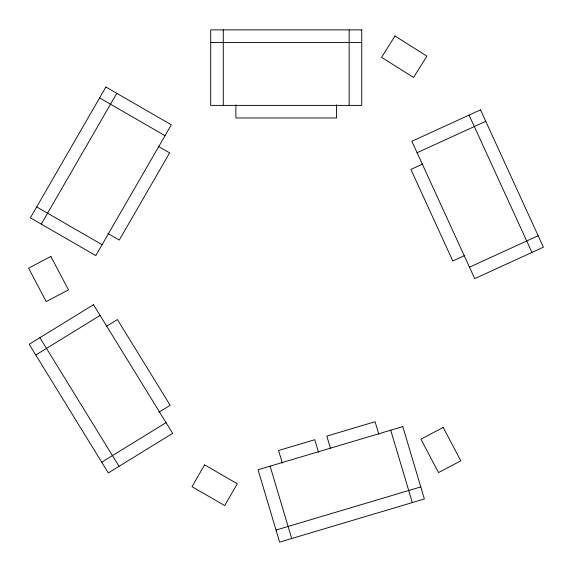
<?xml version="1.0" encoding="UTF-8"?>
<svg xmlns="http://www.w3.org/2000/svg" width="572" height="572" viewBox="0 0 572 572"><rect width="100%" height="100%" fill="white"/><g stroke="black" fill="none" stroke-linecap="round" stroke-linejoin="round"><path stroke-width="0.86" d="M41.284 224.124L116.81 93.315M35.771 355.005L100.1 315.429M106.192 326.455L117.41 319.555L170.177 405.319L158.959 412.219M101.73 462.205L166.052 422.637M417.095 152.738L485.764 121.3M422.872 163.942L410.889 169.426L452.809 260.975L464.786 255.498M469.49 267.181L538.159 235.743M276.026 530.065L420.777 486.915M210.703 42.457L361.747 42.457M99.614 97.926L165.015 135.686M158.215 146.296L169.627 152.881L119.276 240.083L107.872 233.498M36.679 206.928L102.081 244.687M39.897 337.687L119.04 466.33M469.083 115.094L531.953 252.431M390.733 430.201L412.312 502.573M378.843 434.355L375.075 421.728L326.827 436.114L330.587 448.741M318.525 452.338L314.764 439.711L278.578 450.5L282.339 463.12M270.113 466.159L291.684 538.531M349.156 29.873L349.156 105.391M336.572 104.812L336.572 117.982L235.878 117.982L235.878 104.812M223.287 29.873L223.287 105.391M105.906 87.023L30.387 217.832L95.789 255.591L171.314 124.782L105.906 87.023M204.604 464.886L192.02 486.686L224.717 505.562L237.308 483.762L204.604 464.886M394.98 36.015L381.567 57.322L413.52 77.442L426.934 56.142L394.98 36.015M93.501 304.712L29.179 344.28L108.322 472.93L172.644 433.354L93.501 304.712M50.865 256.449L28.6 268.189L46.21 301.594L68.483 289.854L50.865 256.449M443.186 427.427L420.913 439.167L438.524 472.572L460.796 460.832L443.186 427.427M480.523 109.86L411.854 141.291L474.731 278.628L543.4 247.19L480.523 109.86M402.795 426.605L258.051 469.755L279.622 542.127L424.374 498.977L402.795 426.605M361.747 29.873L210.703 29.873L210.703 105.391L361.747 105.391L361.747 29.873"/></g></svg>
